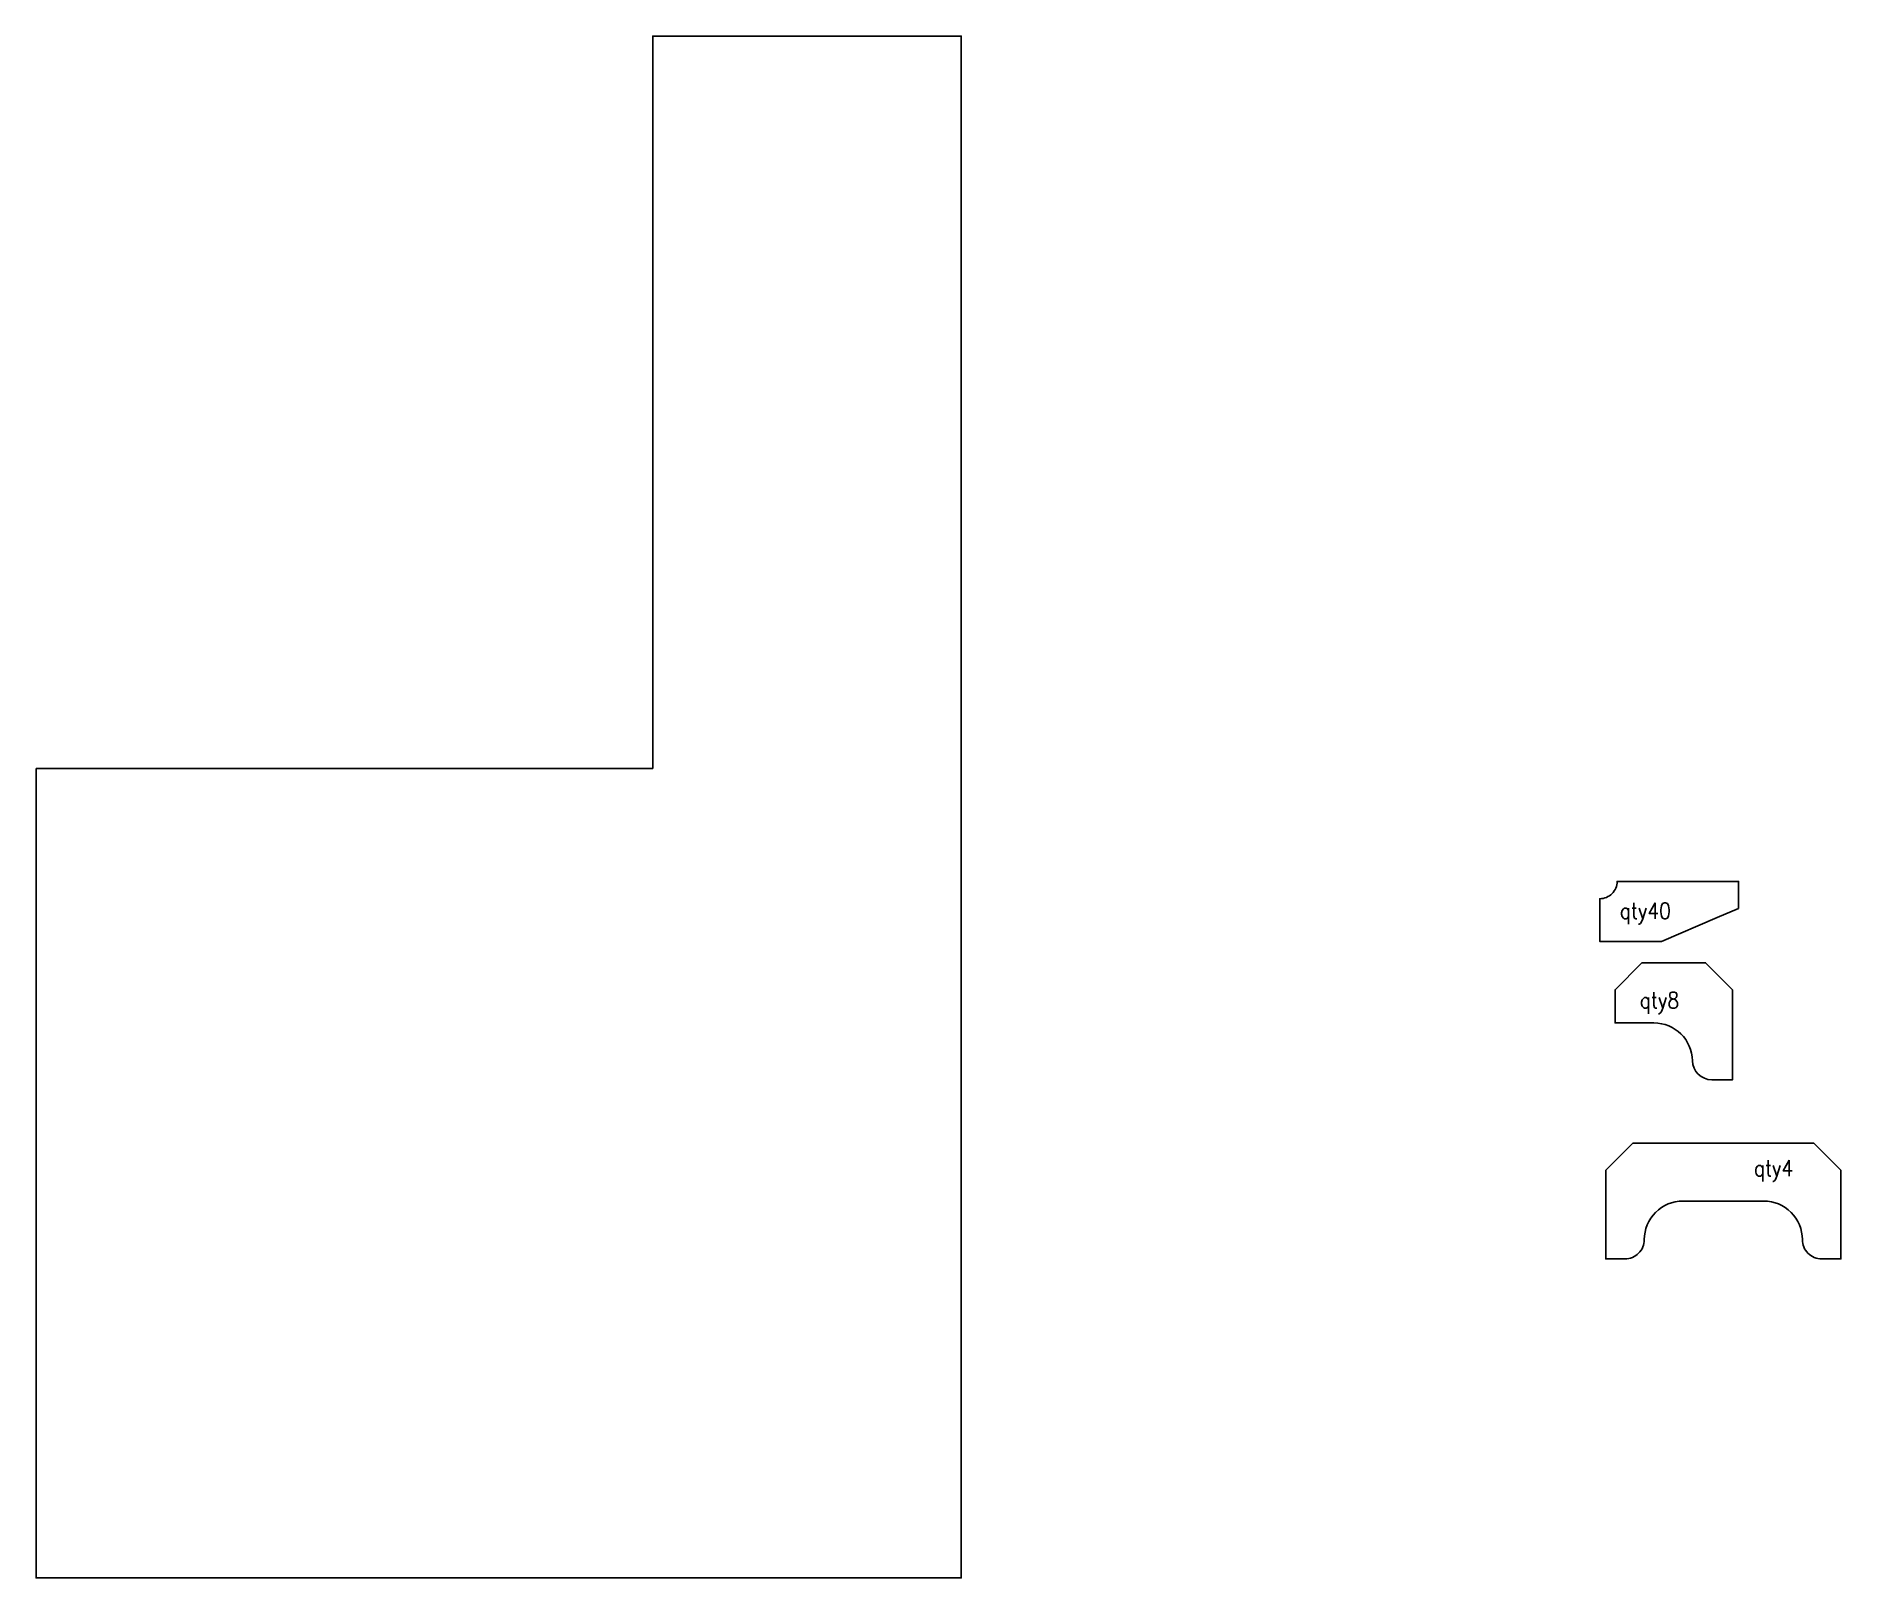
# Model space of a CAD drawing. Header units: millimetres. Extents: x 541 to 2882, y 213 to 2213.
import ezdxf

# ---------------------------------------------------------------- set-up
doc = ezdxf.new("R2010")
doc.units = ezdxf.units.MM
doc.header["$LTSCALE"] = 10
doc.layers.get('0').update_dxf_attribs({"lineweight": 25})
doc.styles.add('Text', font='romans.shx', dxfattribs={"width": 0.85})

msp = doc.modelspace()

# ---------------------------------------------------------------- linework, layer by layer
msp.add_lwpolyline([(540.8, 1262.7), (540.8, 212.7), (1740.8, 212.7), (1740.8, 2212.7), (1340.8, 2212.7), (1340.8, 1262.7)], close=True)
for points in [[(2749.1, 1081.2), (2749.1, 1116.2), (2591.6, 1116.2, -0.414214), (2569.1, 1093.7), (2569.1, 1038.2), (2649.1, 1038.2), (2721.6, 1069.3)], [(2741.4, 975.6), (2706.4, 1010.6), (2623.9, 1010.6), (2588.9, 975.6), (2588.9, 932.6), (2639.4, 932.6, -0.409477), (2689.4, 883.4, 0.409419), (2714.4, 858.8), (2741.4, 858.8)], [(2881.9, 741.5), (2846.9, 776.5), (2690.1, 776.5), (2611.9, 776.5), (2576.9, 741.5), (2576.9, 626.5), (2601.9, 626.5, 0.414214), (2626.9, 651.5, -0.414214), (2676.9, 701.5), (2781.9, 701.5, -0.414214), (2831.9, 651.5, 0.414214), (2856.9, 626.5), (2881.9, 626.5), (2881.9, 711.5)]]:
    msp.add_lwpolyline(points, format="xyb", close=True)

# ---------------------------------------------------------------- texts
at = {"char_height": 20.87, "attachment_point": 1, "style": 'Text'}
for s, insert in [('qty40', (2595.2, 1088.4)), ('qty8', (2621.1, 972.4)), ('qty4', (2769.1, 754.5))]:
    msp.add_mtext_dynamic_manual_height_columns(s, width=48.411, gutter_width=104.3, heights=[0], dxfattribs=dict(at, insert=insert))

doc.saveas('drawing.dxf')
